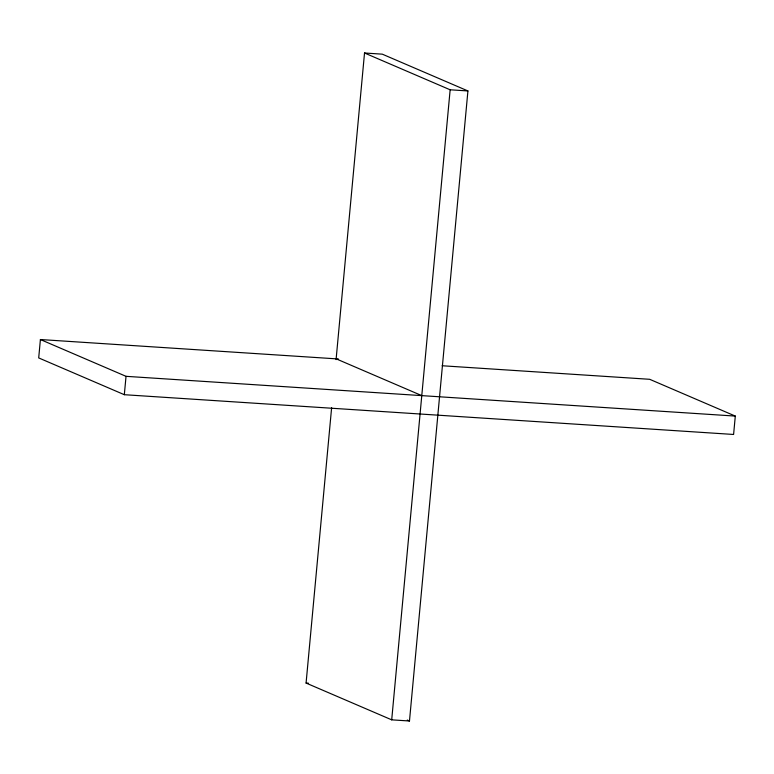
<?xml version="1.0" encoding="UTF-8"?>
<svg xmlns="http://www.w3.org/2000/svg" width="774" height="774" viewBox="0 0 774 774"><rect width="100%" height="100%" fill="white"/><g stroke="black" fill="none" stroke-linecap="round" stroke-linejoin="round"><path stroke-width="1.16" d="M338.402 358.981L40.403 339.534L38.7 357.917L124.324 394.701L733.597 434.466L735.3 416.083L649.676 379.299L442.157 365.754M124.324 394.701L126.036 376.328L40.403 339.534M336.08 359.61L364.525 53L382.298 54.161L467.922 90.945L409.475 721L391.702 719.839L306.078 683.055L331.62 407.704M391.702 719.839L450.149 89.794L364.525 53M450.149 89.794L467.922 90.945M126.036 376.328L735.3 416.083M306.078 683.055L308.449 683.2M336.158 358.836L421.782 395.62M407.279 720.052L409.475 721"/></g></svg>
